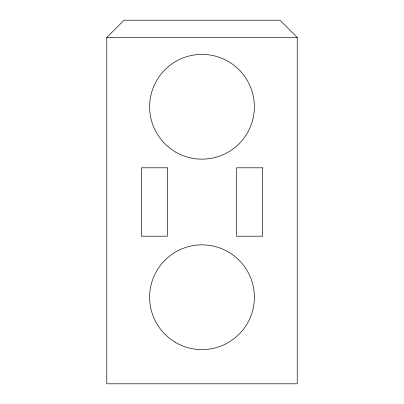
<?xml version="1.0" encoding="UTF-8"?>
<svg xmlns="http://www.w3.org/2000/svg" width="404" height="404" viewBox="0 0 404 404"><rect width="100%" height="100%" fill="white"/><g stroke="black" fill="none" stroke-linecap="round" stroke-linejoin="round"><path stroke-width="0.61" d="M106.772 37.516L124.084 20.2L279.916 20.2L297.228 37.516L297.228 383.8L106.772 383.8L106.772 37.516L297.228 37.516M167.372 167.806L141.4 167.806L141.4 236.194L167.372 236.194L167.372 167.806M262.6 167.806L236.628 167.806L236.628 236.194L262.6 236.194L262.6 167.806M175.811 152.131A52.374 52.374 0 0 0 254.374 106.772A52.374 52.374 0 0 0 175.811 61.413A52.374 52.374 0 0 0 175.811 152.131M175.811 342.587A52.374 52.374 0 0 0 254.374 297.228A52.374 52.374 0 0 0 175.811 251.869A52.374 52.374 0 0 0 175.811 342.587"/></g></svg>
